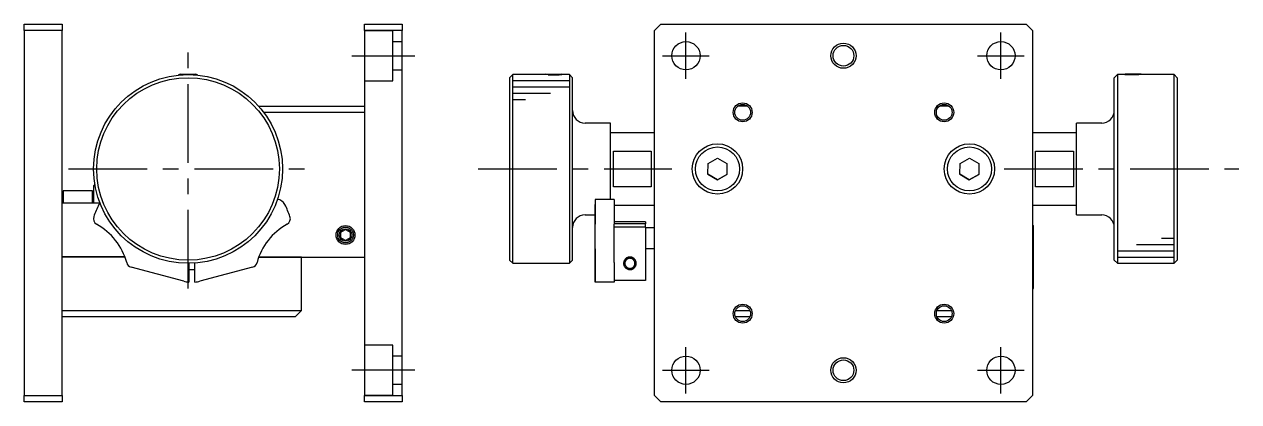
# Model space of a CAD drawing. Extents: x -72 to 404, y 12 to 262.
# Drawn here: x 211.5 to 404.3, y 123.9 to 183.9 of the extents above; entities that cross this region are included whole.
import ezdxf

# ---------------------------------------------------------------- set-up
doc = ezdxf.new("R2010")
doc.units = 0
doc.header["$LTSCALE"] = 10
doc.linetypes.add('CENTER', pattern=[2, 1.25, -0.25, 0.25, -0.25])
doc.linetypes.add('DASHED', pattern=[3.5, 2, -1.5])
doc.layers.get('0').update_dxf_attribs({"linetype": 'CONTINUOUS'})
doc.layers.add('CENTER', color=1, linetype='CENTER')

msp = doc.modelspace()

# ---------------------------------------------------------------- linework, layer by layer
at = {"color": 7, "linetype": 'CONTINUOUS'}
for p, q in [((211.474043, 183.900316), (217.474043, 183.900316)), ((211.474043, 182.900316), (211.474043, 183.900316)), ((217.474043, 183.900316), (217.474043, 182.900316)), ((265.474043, 183.900316), (271.474043, 183.900316)), ((265.474043, 182.900316), (265.474043, 183.900316)), ((271.474043, 183.900316), (271.474043, 182.900316)), ((312.516842, 183.900316), (311.516842, 182.900316)), ((312.516842, 183.900316), (370.516842, 183.900316)), ((371.516842, 182.900316), (370.516842, 183.900316)), ((217.474043, 182.900316), (211.474043, 182.900316)), ((211.474043, 182.900316), (211.474043, 124.900316)), ((217.474043, 146.900316), (217.474043, 182.900316)), ((271.474043, 182.900316), (265.474043, 182.900316)), ((265.474043, 182.900316), (265.474043, 169.900316)), ((271.474043, 124.900316), (271.474043, 182.900316)), ((311.516842, 124.900316), (311.516842, 182.900316)), ((371.516842, 182.900316), (371.516842, 124.900316)), ((236.224043, 175.975575), (235.974043, 175.850575)), ((235.974043, 175.850575), (235.974557, 175.850575)), ((235.974043, 175.850575), (235.974043, 175.825211)), ((235.974557, 175.850575), (236.253485, 175.850575)), ((236.224043, 175.975575), (237.474043, 175.975575)), ((237.474043, 175.975575), (238.724043, 175.975575)), ((238.694601, 175.850575), (238.974043, 175.850575)), ((238.974043, 175.850575), (238.724043, 175.975575)), ((238.974043, 175.825158), (238.974043, 175.850575)), ((289.016842, 175.900316), (288.516842, 175.400316)), ((289.016842, 145.900316), (289.016842, 175.900316)), ((294.016847, 175.900316), (289.016842, 175.900316)), ((294.266842, 175.975575), (294.116324, 175.900316)), ((294.266842, 175.975575), (296.766842, 175.975575)), ((294.645112, 175.850575), (296.388655, 175.850575)), ((296.917359, 175.900316), (296.766842, 175.975575)), ((298.016842, 175.900316), (297.016837, 175.900316)), ((298.016842, 175.900316), (298.016842, 145.900316)), ((298.516842, 175.400316), (298.016842, 175.900316)), ((385.016842, 175.900316), (384.516842, 175.400316)), ((385.016842, 175.900316), (385.016842, 145.900316)), ((386.016847, 175.900316), (385.016842, 175.900316)), ((386.266842, 175.975575), (386.116324, 175.900316)), ((388.766842, 175.975575), (386.266842, 175.975575)), ((388.388655, 175.850575), (386.645112, 175.850575)), ((388.917359, 175.900316), (388.766842, 175.975575)), ((394.016842, 175.900316), (389.016837, 175.900316)), ((394.016842, 145.900316), (394.016842, 175.900316)), ((394.516842, 175.400316), (394.016842, 175.900316)), ((288.516842, 175.400316), (288.516842, 146.400316)), ((298.516842, 146.400316), (298.516842, 175.400316)), ((384.516842, 146.400316), (384.516842, 175.400316)), ((394.516842, 175.400316), (394.516842, 146.400316)), ((248.654383, 170.900316), (265.474043, 170.900316)), ((265.474043, 169.900316), (249.474043, 169.900316)), ((265.474043, 169.900316), (265.474043, 146.900316)), ((265.474043, 169.900316), (265.474043, 146.900316)), ((326.266842, 170.900316), (324.766842, 170.900316)), ((358.266842, 170.900316), (356.766842, 170.900316)), ((304.516842, 168.200316), (300.516842, 168.200316)), ((304.516842, 160.900316), (304.516842, 168.200316)), ((378.516842, 160.900316), (378.516842, 168.200316)), ((382.516842, 168.200316), (378.516842, 168.200316)), ((311.516842, 166.650316), (304.516842, 166.650316)), ((378.516842, 166.650316), (371.516842, 166.650316)), ((305.016842, 163.73977), (311.016842, 163.73977)), ((305.016842, 158.060862), (305.016842, 163.73977)), ((311.016842, 163.73977), (311.016842, 158.060862)), ((320.024747, 161.779891), (321.532528, 162.632296)), ((321.532528, 162.632296), (323.024624, 161.752721)), ((360.024747, 161.779891), (361.532528, 162.632296)), ((361.532528, 162.632296), (363.024624, 161.752721)), ((372.016842, 163.73977), (378.016842, 163.73977)), ((372.016842, 158.060862), (372.016842, 163.73977)), ((378.016842, 163.73977), (378.016842, 158.060862)), ((304.516842, 156.064445), (304.516842, 160.900316)), ((320.00906, 160.047911), (320.024747, 161.779891)), ((321.501155, 159.168336), (320.00906, 160.047911)), ((320.00906, 160.047911), (321.501155, 159.168336)), ((323.008937, 160.020741), (321.501155, 159.168336)), ((321.501155, 159.168336), (323.008937, 160.020741)), ((323.024624, 161.752721), (323.008937, 160.020741)), ((360.00906, 160.047911), (360.024747, 161.779891)), ((361.501155, 159.168336), (360.00906, 160.047911)), ((360.00906, 160.047911), (361.501155, 159.168336)), ((363.008937, 160.020741), (361.501155, 159.168336)), ((361.501155, 159.168336), (363.008937, 160.020741)), ((363.024624, 161.752721), (363.008937, 160.020741)), ((378.516842, 153.600316), (378.516842, 160.900316)), ((222.682428, 158.408701), (222.474043, 158.200316)), ((222.474043, 158.200316), (222.474043, 155.500316)), ((219.974043, 157.400316), (217.624043, 157.400316)), ((217.624043, 157.400316), (217.624043, 155.500316)), ((222.324043, 157.400316), (219.974043, 157.400316)), ((222.324043, 155.500316), (222.324043, 157.400316)), ((311.016842, 158.060862), (305.016842, 158.060862)), ((378.016842, 158.060862), (372.016842, 158.060862)), ((217.474043, 155.500316), (223.463433, 155.500316)), ((302.116842, 156.064199), (302.116842, 155.265592)), ((302.116842, 156.064199), (302.116842, 155.230587)), ((305.116842, 156.064199), (302.116842, 156.064199)), ((302.116842, 151.219313), (302.116842, 155.265592)), ((302.116842, 155.230587), (302.116842, 153.332812)), ((305.116842, 156.064199), (305.116842, 155.230587)), ((305.116842, 155.230587), (305.116842, 153.332812)), ((305.116842, 155.150316), (311.516842, 155.150316)), ((371.516842, 155.150316), (378.516842, 155.150316)), ((300.516842, 153.600316), (302.116842, 153.600316)), ((302.116842, 153.600316), (302.116842, 153.333096)), ((302.116842, 152.500322), (302.116842, 153.600316)), ((302.116842, 153.333096), (302.116842, 152.500322)), ((302.116842, 153.332812), (302.116842, 152.130531)), ((302.116842, 152.500322), (302.116842, 152.130807)), ((302.116842, 151.219411), (302.116842, 152.500322)), ((302.116842, 152.500322), (302.116842, 152.166577)), ((302.116842, 152.500322), (302.116842, 152.166546)), ((305.116842, 153.332812), (305.116842, 152.130531)), ((310.116842, 152.500322), (305.116842, 152.500322)), ((310.116842, 152.500322), (310.116842, 152.166546)), ((378.516842, 153.600316), (382.516842, 153.600316)), ((261.724043, 150.833328), (262.474043, 151.266341)), ((261.724043, 149.967303), (261.724043, 150.833328)), ((262.474043, 151.266341), (263.224043, 150.833328)), ((263.224043, 150.833328), (263.224043, 149.967303)), ((302.116842, 151.219411), (302.116842, 152.166577)), ((302.116842, 151.219313), (302.116842, 152.166546)), ((302.116842, 150.006729), (302.116842, 152.130807)), ((302.116842, 146.011795), (302.116842, 152.130531)), ((302.116842, 148.223266), (302.116842, 151.650322)), ((302.116842, 148.223275), (302.116842, 151.650322)), ((310.116842, 152.166546), (305.116842, 152.166546)), ((305.116842, 146.011795), (305.116842, 152.130531)), ((310.116842, 151.623195), (305.116842, 151.623195)), ((310.116842, 151.623195), (310.116842, 152.166546)), ((310.116842, 151.623195), (310.116842, 143.176706)), ((311.516842, 151.521316), (310.116842, 151.521316)), ((371.516842, 151.900316), (371.666842, 151.900316)), ((371.666842, 146.900316), (371.666842, 151.900316)), ((262.474043, 149.53429), (261.724043, 149.967303)), ((263.224043, 149.967303), (262.474043, 149.53429)), ((302.116842, 146.011984), (302.116842, 150.006729)), ((217.474043, 147.000316), (227.403585, 147.000316)), ((227.441557, 146.900316), (217.474043, 146.900316)), ((217.474043, 138.400316), (217.474043, 146.900316)), ((217.474043, 138.400316), (217.474043, 146.900316)), ((255.474043, 146.900316), (248.706559, 146.900316)), ((248.706559, 146.900316), (255.474043, 146.900316)), ((255.474043, 138.400316), (255.474043, 146.900316)), ((255.474043, 146.900316), (265.474043, 146.900316)), ((265.474043, 146.900316), (265.474043, 124.900316)), ((302.116842, 148.223275), (302.116842, 142.925389)), ((302.116842, 142.92538), (302.116842, 148.223266)), ((307.128932, 146.534271), (307.104002, 146.514276)), ((307.155179, 146.553628), (307.128932, 146.534271)), ((307.182275, 146.571952), (307.155179, 146.553628)), ((307.210148, 146.589189), (307.182275, 146.571952)), ((307.238727, 146.605283), (307.210148, 146.589189)), ((307.267172, 146.619812), (307.238727, 146.605283)), ((307.29624, 146.633224), (307.267172, 146.619812)), ((307.325856, 146.64548), (307.29624, 146.633224)), ((307.355946, 146.656543), (307.325856, 146.64548)), ((307.387381, 146.666663), (307.355946, 146.656543)), ((307.419263, 146.675492), (307.387381, 146.666663)), ((307.451506, 146.683005), (307.419263, 146.675492)), ((307.484021, 146.689177), (307.451506, 146.683005)), ((307.515853, 146.693877), (307.484021, 146.689177)), ((307.547887, 146.697298), (307.515853, 146.693877)), ((307.58004, 146.69943), (307.547887, 146.697298)), ((307.612229, 146.700267), (307.58004, 146.69943)), ((307.64573, 146.699755), (307.612229, 146.700267)), ((307.679208, 146.69784), (307.64573, 146.699755)), ((307.71257, 146.694529), (307.679208, 146.69784)), ((307.745721, 146.689831), (307.71257, 146.694529)), ((307.777685, 146.683941), (307.745721, 146.689831)), ((307.809394, 146.676756), (307.777685, 146.683941)), ((307.840764, 146.6683), (307.809394, 146.676756)), ((307.871712, 146.658595), (307.840764, 146.6683)), ((307.904191, 146.646889), (307.871712, 146.658595)), ((307.936129, 146.633796), (307.904191, 146.646889)), ((307.967434, 146.619363), (307.936129, 146.633796)), ((307.998013, 146.603636), (307.967434, 146.619363)), ((308.026948, 146.587163), (307.998013, 146.603636)), ((308.055148, 146.569517), (308.026948, 146.587163)), ((308.082542, 146.550756), (308.055148, 146.569517)), ((308.109054, 146.530936), (308.082542, 146.550756)), ((308.137422, 146.507725), (308.109054, 146.530936)), ((310.116842, 148.279316), (311.516842, 148.279316)), ((371.516842, 146.900316), (371.666842, 146.900316)), ((371.666842, 141.900316), (371.666842, 146.900316)), ((236.779891, 143.070705), (228.433448, 145.307209)), ((237.574012, 145.900649), (237.573985, 142.925389)), ((237.574003, 144.900326), (238.573984, 144.900317)), ((238.573985, 142.92538), (238.574013, 145.940701)), ((238.573988, 143.176706), (238.574003, 144.900317)), ((247.714566, 145.307033), (239.368082, 143.070681)), ((288.516842, 146.400316), (289.016842, 145.900316)), ((289.016842, 145.900316), (298.016842, 145.900316)), ((298.016842, 145.900316), (298.516842, 146.400316)), ((302.116842, 146.011984), (302.116842, 145.307209)), ((302.116842, 146.011795), (302.116842, 145.307033)), ((302.116842, 143.070705), (302.116842, 145.307209)), ((302.116842, 145.307033), (302.116842, 143.070681)), ((305.116842, 146.011795), (305.116842, 145.307033)), ((305.116842, 145.307033), (305.116842, 143.070681)), ((306.616842, 145.900229), (306.625118, 145.772288)), ((306.760923, 145.383199), (306.820066, 145.296042)), ((306.818015, 145.943382), (306.816842, 145.900283)), ((306.816842, 145.900283), (306.817714, 145.862989)), ((306.817714, 145.862989), (306.820314, 145.82588)), ((306.821544, 145.986657), (306.818015, 145.943382)), ((306.820066, 145.296042), (306.891435, 145.212072)), ((306.820314, 145.82588), (306.824615, 145.789053)), ((306.827443, 146.029928), (306.821544, 145.986657)), ((306.824615, 145.789053), (306.830591, 145.752604)), ((306.835724, 146.073015), (306.827443, 146.029928)), ((306.830591, 145.752604), (306.838476, 145.715505)), ((306.846401, 146.115738), (306.835724, 146.073015)), ((306.838476, 145.715505), (306.848098, 145.678864)), ((306.855654, 146.14643), (306.846401, 146.115738)), ((306.848098, 145.678864), (306.859423, 145.642772)), ((306.866183, 146.176876), (306.855654, 146.14643)), ((306.859423, 145.642772), (306.872415, 145.607318)), ((306.877976, 146.206997), (306.866183, 146.176876)), ((306.872415, 145.607318), (306.886618, 145.573528)), ((306.891023, 146.236713), (306.877976, 146.206997)), ((306.886618, 145.573528), (306.902372, 145.540385)), ((306.90495, 146.265255), (306.891023, 146.236713)), ((306.891435, 145.212072), (306.972655, 145.135483)), ((306.902372, 145.540385), (306.919644, 145.507968)), ((306.920072, 146.293351), (306.90495, 146.265255)), ((306.919644, 145.507968), (306.938401, 145.476353)), ((306.936361, 146.320925), (306.920072, 146.293351)), ((306.953791, 146.347901), (306.936361, 146.320925)), ((306.938401, 145.476353), (306.959247, 145.444691)), ((306.972334, 146.374206), (306.953791, 146.347901)), ((306.959247, 145.444691), (306.981661, 145.413932)), ((306.992004, 146.39985), (306.972334, 146.374206)), ((306.972655, 145.135483), (307.063013, 145.067656)), ((306.981661, 145.413932), (307.005603, 145.384161)), ((307.012758, 146.42476), (306.992004, 146.39985)), ((307.005603, 145.384161), (307.031031, 145.355469)), ((307.034554, 146.448861), (307.012758, 146.42476)), ((307.031031, 145.355469), (307.057144, 145.328679)), ((307.056759, 146.47151), (307.034554, 146.448861)), ((307.079926, 146.493335), (307.056759, 146.47151)), ((307.057144, 145.328679), (307.084669, 145.302971)), ((307.063013, 145.067656), (307.171108, 145.005193)), ((307.104002, 146.514276), (307.079926, 146.493335)), ((307.084669, 145.302971), (307.11355, 145.278439)), ((307.11355, 145.278439), (307.143733, 145.255175)), ((307.143733, 145.255175), (307.169807, 145.236845)), ((307.169807, 145.236845), (307.196796, 145.219443)), ((307.171108, 145.005193), (307.288957, 144.955586)), ((307.196796, 145.219443), (307.224649, 145.203027)), ((307.224649, 145.203027), (307.25331, 145.187659)), ((307.25331, 145.187659), (307.282726, 145.173398)), ((307.282726, 145.173398), (307.308073, 145.162276)), ((307.288957, 144.955586), (307.40957, 144.922084)), ((307.308073, 145.162276), (307.333947, 145.151978)), ((307.333947, 145.151978), (307.360297, 145.142539)), ((307.360297, 145.142539), (307.387071, 145.133993)), ((307.387071, 145.133993), (307.415016, 145.126167)), ((307.40957, 144.922084), (307.533317, 144.90386)), ((307.415016, 145.126167), (307.443375, 145.119325)), ((307.443375, 145.119325), (307.472073, 145.113497)), ((307.472073, 145.113497), (307.501032, 145.108714)), ((307.501032, 145.108714), (307.52947, 145.105075)), ((307.52947, 145.105075), (307.558105, 145.102451)), ((307.533317, 144.90386), (307.616842, 144.900288)), ((307.558105, 145.102451), (307.586856, 145.100852)), ((307.586856, 145.100852), (307.615638, 145.100288)), ((307.615638, 145.100288), (307.645379, 145.100799)), ((307.645379, 145.100799), (307.675091, 145.102416)), ((307.675091, 145.102416), (307.704681, 145.105127)), ((307.704681, 145.105127), (307.734058, 145.108921)), ((307.734058, 145.108921), (307.769692, 145.115041)), ((307.769692, 145.115041), (307.804952, 145.122759)), ((307.804952, 145.122759), (307.83971, 145.132011)), ((307.83971, 145.132011), (307.873842, 145.142734)), ((307.873842, 145.142734), (307.90722, 145.154864)), ((307.90722, 145.154864), (307.939717, 145.168336)), ((307.939717, 145.168336), (307.97356, 145.18423)), ((307.97356, 145.18423), (308.006449, 145.201597)), ((308.006449, 145.201597), (308.038308, 145.220348)), ((308.038308, 145.220348), (308.069062, 145.240395)), ((308.069062, 145.240395), (308.098636, 145.261648)), ((308.098636, 145.261648), (308.126954, 145.284018)), ((308.126954, 145.284018), (308.158485, 145.311551)), ((308.164653, 146.483282), (308.137422, 146.507725)), ((308.158485, 145.311551), (308.188401, 145.340567)), ((308.190667, 146.4577), (308.164653, 146.483282)), ((308.188401, 145.340567), (308.216641, 145.370951)), ((308.215386, 146.431077), (308.190667, 146.4577)), ((308.238047, 146.404362), (308.215386, 146.431077)), ((308.216641, 145.370951), (308.243149, 145.402588)), ((308.259465, 146.376752), (308.238047, 146.404362)), ((308.243149, 145.402588), (308.267866, 145.435363)), ((308.279592, 146.34834), (308.259465, 146.376752)), ((308.267866, 145.435363), (308.290735, 145.46916)), ((308.298377, 146.31922), (308.279592, 146.34834)), ((308.290735, 145.46916), (308.314788, 145.509301)), ((308.318133, 146.285225), (308.298377, 146.31922)), ((308.314788, 145.509301), (308.336427, 145.550721)), ((308.336137, 146.250423), (308.318133, 146.285225)), ((308.35235, 146.214955), (308.336137, 146.250423)), ((308.336427, 145.550721), (308.355583, 145.593262)), ((308.366734, 146.17896), (308.35235, 146.214955)), ((308.355583, 145.593262), (308.368604, 145.626696)), ((308.378894, 146.143738), (308.366734, 146.17896)), ((308.368604, 145.626696), (308.380129, 145.660727)), ((308.389364, 146.108125), (308.378894, 146.143738)), ((308.380129, 145.660727), (308.390128, 145.69528)), ((308.398139, 146.072237), (308.389364, 146.108125)), ((308.390128, 145.69528), (308.39857, 145.730278)), ((308.405213, 146.036189), (308.398139, 146.072237)), ((308.39857, 145.730278), (308.405657, 145.76699)), ((308.410974, 145.996968), (308.405213, 146.036189)), ((308.405657, 145.76699), (308.411037, 145.804128)), ((308.414774, 145.957659), (308.410974, 145.996968)), ((308.411037, 145.804128), (308.414683, 145.841594)), ((308.414683, 145.841594), (308.416566, 145.879288)), ((308.416633, 145.918389), (308.414774, 145.957659)), ((308.416566, 145.879288), (308.416842, 145.900265)), ((308.416842, 145.900265), (308.416633, 145.918389)), ((384.516842, 146.400316), (385.016842, 145.900316)), ((385.016842, 145.900316), (394.016842, 145.900316)), ((394.016842, 145.900316), (394.516842, 146.400316)), ((238.573985, 142.92538), (238.573988, 143.176706)), ((302.116842, 143.070705), (302.116842, 142.925389)), ((302.116842, 143.070681), (302.116842, 142.92538)), ((305.116842, 142.92538), (302.116842, 142.92538)), ((310.116842, 143.176706), (305.116842, 143.176706)), ((305.116842, 143.070681), (305.116842, 142.92538)), ((371.516842, 141.900316), (371.666842, 141.900316)), ((217.474043, 138.400316), (255.474043, 138.400316)), ((217.474043, 124.900316), (217.474043, 138.400316)), ((254.474043, 137.400316), (217.474043, 137.400316)), ((255.474043, 138.400316), (254.474043, 137.400316)), ((324.371198, 138.400316), (326.662486, 138.400316)), ((326.662486, 137.400316), (324.371198, 137.400316)), ((356.371198, 138.400316), (358.662486, 138.400316)), ((358.662486, 137.400316), (356.371198, 137.400316)), ((211.474043, 124.900316), (217.474043, 124.900316)), ((211.474043, 123.900316), (211.474043, 124.900316)), ((217.474043, 123.900316), (211.474043, 123.900316)), ((217.474043, 124.900316), (217.474043, 123.900316)), ((265.474043, 124.900316), (271.474043, 124.900316)), ((265.474043, 123.900316), (265.474043, 124.900316)), ((271.474043, 123.900316), (265.474043, 123.900316)), ((271.474043, 124.900316), (271.474043, 123.900316)), ((311.516842, 124.900316), (312.516842, 123.900316)), ((370.516842, 123.900316), (312.516842, 123.900316)), ((370.516842, 123.900316), (371.516842, 124.900316))]:
    msp.add_line(p, q, dxfattribs=at)
at = {"color": 3, "linetype": 'DASHED'}
for p, q in [((265.474043, 182.900316), (269.974043, 182.900316)), ((269.974043, 174.900316), (269.974043, 182.900316)), ((269.974043, 181.150316), (271.474043, 181.150316)), ((269.974043, 176.650316), (271.474043, 176.650316)), ((265.474043, 174.900316), (269.974043, 174.900316)), ((269.974043, 132.900316), (265.474043, 132.900316)), ((269.974043, 124.900316), (269.974043, 132.900316)), ((271.474043, 131.150316), (269.974043, 131.150316)), ((271.474043, 126.650316), (269.974043, 126.650316)), ((269.974043, 124.900316), (265.474043, 124.900316))]:
    msp.add_line(p, q, dxfattribs=at)
at = {"color": 3, "linetype": 'CONTINUOUS'}
for p, q in [((294.021526, 175.899849), (294.016847, 175.900316)), ((294.099645, 175.892262), (294.021526, 175.899849)), ((294.645121, 175.850564), (294.099645, 175.892262)), ((296.388605, 175.850566), (294.645121, 175.850564)), ((296.768575, 175.877527), (296.388605, 175.850566)), ((296.933969, 175.892256), (296.768575, 175.877527)), ((297.012154, 175.899848), (296.933969, 175.892256)), ((297.016837, 175.900316), (297.012154, 175.899848)), ((386.021526, 175.899849), (386.016847, 175.900316)), ((386.099645, 175.892262), (386.021526, 175.899849)), ((386.265099, 175.877528), (386.099645, 175.892262)), ((386.645121, 175.850564), (386.265099, 175.877528)), ((388.388605, 175.850566), (386.645121, 175.850564)), ((389.012154, 175.899848), (388.388605, 175.850566)), ((389.016837, 175.900316), (389.012154, 175.899848)), ((298.016842, 174.900316), (289.016842, 174.900316)), ((298.016842, 173.900316), (289.016842, 173.900316)), ((295.016842, 172.900316), (289.016842, 172.900316)), ((291.016842, 171.900316), (289.016842, 171.900316)), ((388.016842, 148.900316), (394.016842, 148.900316)), ((392.016842, 149.900316), (394.016842, 149.900316)), ((306.844716, 146.535715), (306.816227, 146.499355)), ((306.874892, 146.570736), (306.844716, 146.535715)), ((306.906538, 146.60414), (306.874892, 146.570736)), ((306.939894, 146.636218), (306.906538, 146.60414)), ((306.974843, 146.666857), (306.939894, 146.636218)), ((307.011266, 146.695944), (306.974843, 146.666857)), ((307.049044, 146.723365), (307.011266, 146.695944)), ((307.088059, 146.749008), (307.049044, 146.723365)), ((307.128193, 146.77276), (307.088059, 146.749008)), ((307.169448, 146.794589), (307.128193, 146.77276)), ((307.211862, 146.814531), (307.169448, 146.794589)), ((307.255285, 146.832525), (307.211862, 146.814531)), ((307.299564, 146.848509), (307.255285, 146.832525)), ((307.344546, 146.862423), (307.299564, 146.848509)), ((307.390081, 146.874205), (307.344546, 146.862423)), ((307.436014, 146.883794), (307.390081, 146.874205)), ((307.482408, 146.891178), (307.436014, 146.883794)), ((307.529249, 146.896368), (307.482408, 146.891178)), ((307.576374, 146.899363), (307.529249, 146.896368)), ((307.623619, 146.90016), (307.576374, 146.899363)), ((307.670822, 146.898754), (307.623619, 146.90016)), ((307.717818, 146.895144), (307.670822, 146.898754)), ((307.764445, 146.889326), (307.717818, 146.895144)), ((307.811097, 146.881205), (307.764445, 146.889326)), ((307.857423, 146.870836), (307.811097, 146.881205)), ((307.903262, 146.858278), (307.857423, 146.870836)), ((307.948458, 146.843587), (307.903262, 146.858278)), ((307.992852, 146.826819), (307.948458, 146.843587)), ((308.036285, 146.808033), (307.992852, 146.826819)), ((308.0786, 146.787286), (308.036285, 146.808033)), ((308.121305, 146.763679), (308.0786, 146.787286)), ((308.162854, 146.73796), (308.121305, 146.763679)), ((308.203109, 146.710252), (308.162854, 146.73796)), ((308.24193, 146.680683), (308.203109, 146.710252)), ((308.279178, 146.649377), (308.24193, 146.680683)), ((308.314716, 146.61646), (308.279178, 146.649377)), ((308.348402, 146.582057), (308.314716, 146.61646)), ((308.378851, 146.547801), (308.348402, 146.582057)), ((308.407669, 146.512178), (308.378851, 146.547801)), ((385.016842, 147.900316), (394.016842, 147.900316)), ((385.016842, 146.900316), (394.016842, 146.900316)), ((306.617574, 145.938031), (306.616842, 145.900229)), ((306.621218, 145.993736), (306.617574, 145.938031)), ((306.627514, 146.045817), (306.621218, 145.993736)), ((306.636639, 146.097957), (306.627514, 146.045817)), ((306.648586, 146.149926), (306.636639, 146.097957)), ((306.66335, 146.201492), (306.648586, 146.149926)), ((306.680922, 146.252426), (306.66335, 146.201492)), ((306.701297, 146.302498), (306.680922, 146.252426)), ((306.720404, 146.343398), (306.701297, 146.302498)), ((306.741513, 146.383678), (306.720404, 146.343398)), ((306.764563, 146.423193), (306.741513, 146.383678)), ((306.789488, 146.4618), (306.764563, 146.423193)), ((306.816227, 146.499355), (306.789488, 146.4618)), ((307.616842, 144.900288), (307.657893, 144.901157)), ((307.657893, 144.901157), (307.698954, 144.903738)), ((307.698954, 144.903738), (307.739871, 144.907991)), ((307.739871, 144.907991), (307.78049, 144.913876)), ((307.78049, 144.913876), (307.820658, 144.921353)), ((307.820658, 144.921353), (307.86022, 144.930383)), ((307.86022, 144.930383), (307.899022, 144.940927)), ((307.899022, 144.940927), (307.943164, 144.955045)), ((307.943164, 144.955045), (307.986368, 144.971109)), ((307.986368, 144.971109), (308.028514, 144.98901)), ((308.028514, 144.98901), (308.069484, 145.008639)), ((308.069484, 145.008639), (308.109157, 145.029888)), ((308.109157, 145.029888), (308.147414, 145.052647)), ((308.147414, 145.052647), (308.187972, 145.079437)), ((308.187972, 145.079437), (308.226941, 145.107987)), ((308.226941, 145.107987), (308.264255, 145.138181)), ((308.264255, 145.138181), (308.29985, 145.169905)), ((308.29985, 145.169905), (308.333663, 145.203041)), ((308.333663, 145.203041), (308.365629, 145.237475)), ((308.365629, 145.237475), (308.402001, 145.28101)), ((308.402001, 145.28101), (308.435782, 145.326458)), ((308.434796, 146.475328), (308.407669, 146.512178)), ((308.46017, 146.437389), (308.434796, 146.475328)), ((308.435782, 145.326458), (308.46689, 145.373652)), ((308.483733, 146.398503), (308.46017, 146.437389)), ((308.46689, 145.373652), (308.495246, 145.422428)), ((308.505424, 146.358807), (308.483733, 146.398503)), ((308.495246, 145.422428), (308.520766, 145.472618)), ((308.525181, 146.318443), (308.505424, 146.358807)), ((308.520766, 145.472618), (308.543369, 145.524057)), ((308.542946, 146.27755), (308.525181, 146.318443)), ((308.560414, 146.231355), (308.542946, 146.27755)), ((308.543369, 145.524057), (308.562315, 145.574656)), ((308.575518, 146.184462), (308.560414, 146.231355)), ((308.562315, 145.574656), (308.578565, 145.626496)), ((308.588263, 146.13704), (308.575518, 146.184462)), ((308.578565, 145.626496), (308.592046, 145.679395)), ((308.598657, 146.089259), (308.588263, 146.13704)), ((308.592046, 145.679395), (308.602687, 145.733171)), ((308.606705, 146.041288), (308.598657, 146.089259)), ((308.602687, 145.733171), (308.610414, 145.787641)), ((308.612413, 145.993297), (308.606705, 146.041288)), ((308.610414, 145.787641), (308.615156, 145.842622)), ((308.615789, 145.945455), (308.612413, 145.993297)), ((308.615156, 145.842622), (308.616839, 145.897932)), ((308.616842, 145.900279), (308.615789, 145.945455)), ((308.616839, 145.897932), (308.616842, 145.900279))]:
    msp.add_line(p, q, dxfattribs=at)
at = {"color": 7, "linetype": 'CONTINUOUS'}
for centre, radius in [((316.516842, 178.900316), 2.25), ((341.516842, 178.900316), 1.65), ((366.516842, 178.900316), 2.25), ((237.474043, 160.900316), 15), ((237.474043, 160.900316), 14.5), ((325.516842, 169.900316), 1.25), ((357.516842, 169.900316), 1.25), ((321.516842, 160.900316), 4), ((321.516842, 160.900316), 3.5), ((361.516842, 160.900316), 4), ((361.516842, 160.900316), 3.5), ((262.474043, 150.400316), 1.25), ((262.474043, 150.400316), 1), ((325.516842, 137.900316), 1.25), ((357.516842, 137.900316), 1.25), ((316.516842, 128.900316), 2.25), ((366.516842, 128.900316), 2.25), ((341.516842, 128.900316), 1.65)]:
    msp.add_circle(centre, radius, dxfattribs=at)
at = {"color": 3, "linetype": 'CONTINUOUS'}
for centre, radius in [((341.516842, 178.900316), 2), ((325.516842, 169.900316), 1.5), ((357.516842, 169.900316), 1.5), ((262.474043, 150.400316), 1.5), ((325.516842, 137.900316), 1.5), ((357.516842, 137.900316), 1.5), ((341.516842, 128.900316), 2)]:
    msp.add_circle(centre, radius, dxfattribs=at)
at = {"color": 7, "linetype": 'CONTINUOUS'}
for centre, radius, start, end in [((300.516842, 170.200316), 2, 180, 270), ((382.516842, 170.200316), 2, 270, 0), ((238.074031, 147.900322), 16.5, 153.623047, 160.776191), ((224.635673, 154.564445), 1.5, 141.39747, 153.623047), ((251.512511, 154.564199), 1.5, 26.375907, 83.964724), ((238.074031, 147.900322), 16.5, 19.222762, 26.375907), ((223.438316, 153.003837), 1, 160.776191, 240.812705), ((252.709838, 153.00357), 1, 299.186248, 19.222762), ((300.516842, 151.600316), 2, 90, 180), ((382.516842, 151.600316), 2, 0, 90), ((218.07399, 143.400505), 10, 15.138191, 60.812705), ((258.07399, 143.400139), 10, 119.186248, 164.860763), ((228.692276, 146.273132), 1, 195.138191, 254.999477), ((247.455756, 146.272961), 1, 284.999477, 344.860763), ((307.617034, 145.900255), 1.000136, 187.35111625, 211.13025526), ((238.074031, 147.900322), 5, 254.999477, 264.260306), ((238.074031, 147.900322), 5, 275.738647, 284.999477)]:
    msp.add_arc(centre, radius, start, end, dxfattribs=at)
at = {"layer": 'CENTER', "color": 1, "linetype": 'CENTER'}
for p, q in [((316.516842, 175.200316), (316.516842, 182.600316)), ((366.516842, 175.200316), (366.516842, 182.600316)), ((237.474043, 141.900316), (237.474043, 179.900316)), ((263.474043, 178.900316), (273.474043, 178.900316)), ((312.816842, 178.900316), (320.216842, 178.900316)), ((362.816842, 178.900316), (370.216842, 178.900316)), ((218.474043, 160.900316), (256.474043, 160.900316)), ((283.516842, 160.900316), (314.266842, 160.900316)), ((367.016842, 160.900316), (404.266842, 160.900316)), ((316.516842, 125.200316), (316.516842, 132.600316)), ((366.516842, 125.200316), (366.516842, 132.600316)), ((273.474043, 128.900316), (263.474043, 128.900316)), ((312.816842, 128.900316), (320.216842, 128.900316)), ((362.816842, 128.900316), (370.216842, 128.900316))]:
    msp.add_line(p, q, dxfattribs=at)

doc.saveas('drawing.dxf')
